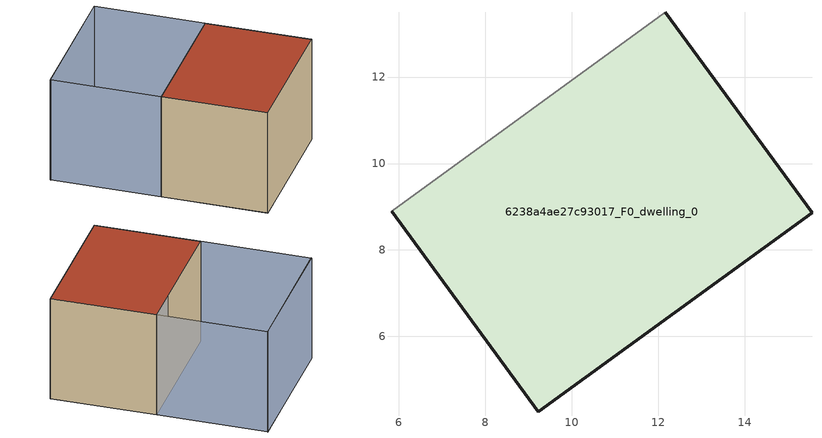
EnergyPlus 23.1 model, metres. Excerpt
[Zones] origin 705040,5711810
6238a4ae27c93017_F0_dwelling_0
 floor ground (EU_floor_Construction): 15.56,8.86 12.16,13.5 5.83,8.89 9.22,4.25 z0
 wall outside (EU_wall_Construction): 12.16,13.5 15.56,8.86 9.22,4.25 5.83,8.89 z0:6
 wall adiabatic (EU_wall_Construction): 5.83,8.89 12.16,13.5 z0:6
 roof outside (EU_roof_Construction): 12.16,13.5 15.56,8.86 9.22,4.25 5.83,8.89 z6
shading: 8.65,18.35 2.32,13.7 / 8.64,18.34 12.16,13.5 / 12.16,13.5 5.83,8.89 / 5.83,8.89 2.3,13.72 / 2.3,13.72 8.64,18.34 z0:6
[Building]
EU S2 Campaign: North Axis=0; Terrain=City; Solar Distribution=FullExterior
[Site:Location]
London: Latitude=51.5; Longitude=-0.5; Time Zone=0; Elevation=25
[SizingPeriod:WeatherFileDays]
AnnualSizingPeriod: Begin Month=1; Begin Day of Month=1; End Month=12; End Day of Month=31; Day of Week for Start Day=Monday; Use Weather File Daylight Saving Period=No; Use Weather File Rain and Snow Indicators=No
[MATERIAL]
EU_InternalMass_Material: Roughness=MediumRough; Thickness=0.1; Conductivity=1; Density=1800; Specific Heat=900; Thermal Absorptance=0.9; Solar Absorptance=0.7; Visible Absorptance=0.7
[MATERIAL:NOMASS] Roughness=MediumRough; Thermal Absorptance=0.9; Solar Absorptance=0.7; Visible Absorptance=0.7
Name | Thermal Resistance
EU_wall_NoMass | 0.735294
EU_roof_NoMass | 0.520833
EU_floor_NoMass | 1.81159
[CONSTRUCTION]
EU_wall_Construction: EU_wall_NoMass
EU_roof_Construction: EU_roof_NoMass
EU_floor_Construction: EU_floor_NoMass
EU_InternalMass_Construction: EU_InternalMass_Material
[ZONE]
6238a4ae27c93017_F0_dwelling_0: Type=1; Multiplier=1; Ceiling Height=autocalculate; Volume=270.218; Floor Area=autocalculate; Part of Total Floor Area=Yes
[INTERNALMASS]
6238a4ae27c93017_F0_dwelling_0_EU_InternalMass: Construction=EU_InternalMass_Construction; Zone or ZoneList=6238a4ae27c93017_F0_dwelling_0; Surface Area=45.0361
[OTHEREQUIPMENT]
EU_Step8_InternalGain_6238a4ae27c93017_F0_dwelling_0_f000: Fuel Type=Electricity; Zone or ZoneList or Space or SpaceList=6238a4ae27c93017_F0_dwelling_0; Schedule=EU_Step8_GainSchedule_6238a4ae27c93017_F0_dwelling_0_f000; Design Level Calculation Method=Watts/Area; Power per Zone Floor Area=1; Fraction Latent=0; Fraction Radiant=0; Fraction Lost=0; Carbon Dioxide Generation Rate=0; EndUse Subcategory=EU_Step8_InternalGains
[ZONEVENTILATION:DESIGNFLOWRATE]
EU_ConstantAir_6238a4ae27c93017_F0_dwelling_0: Zone or ZoneList or Space or SpaceList=6238a4ae27c93017_F0_dwelling_0; Schedule=EU_AlwaysOn; Design Flow Rate Calculation Method=AirChanges/Hour; Air Changes per Hour=0.48; Ventilation Type=Natural; Fan Pressure Rise=0; Fan Total Efficiency=1; Constant Term Coefficient=1; Temperature Term Coefficient=0; Velocity Term Coefficient=0; Velocity Squared Term Coefficient=0; Minimum Indoor Temperature=-100; Maximum Indoor Temperature=100; Delta Temperature=-100; Minimum Outdoor Temperature=-100; Maximum Outdoor Temperature=100; Maximum Wind Speed=40
[HVACTEMPLATE:THERMOSTAT]
EU_HeatOnly_6238a4ae27c93017_F0_dwelling_0: Constant Heating Setpoint=20; Constant Cooling Setpoint=50
[HVACTEMPLATE:ZONE:IDEALLOADSAIRSYSTEM]
6238a4ae27c93017_F0_dwelling_0: Template Thermostat=EU_HeatOnly_6238a4ae27c93017_F0_dwelling_0; System Availability Schedule=EU_AlwaysOn; Maximum Heating Supply Air Temperature=50; Minimum Cooling Supply Air Temperature=13; Maximum Heating Supply Air Humidity Ratio=0.0156; Minimum Cooling Supply Air Humidity Ratio=0.0077; Heating Limit=NoLimit; Cooling Limit=NoLimit; Heating Availability Schedule=EU_AlwaysOn; Cooling Availability Schedule=EU_CoolingOff; Dehumidification Control Type=ConstantSensibleHeatRatio; Cooling Sensible Heat Ratio=0.7; Dehumidification Setpoint=60; Humidification Control Type=None; Humidification Setpoint=30; Outdoor Air Method=None; Outdoor Air Flow Rate per Person=0.00944; Outdoor Air Flow Rate per Zone Floor Area=0; Outdoor Air Flow Rate per Zone=0; Demand Controlled Ventilation Type=None; Outdoor Air Economizer Type=NoEconomizer; Heat Recovery Type=None; Sensible Heat Recovery Effectiveness=0.7; Latent Heat Recovery Effectiveness=0.65
[SIZING:ZONE]
6238a4ae27c93017_F0_dwelling_0: Zone Cooling Design Supply Air Temperature Input Method=SupplyAirTemperature; Zone Cooling Design Supply Air Temperature=13; Zone Heating Design Supply Air Temperature Input Method=SupplyAirTemperature; Zone Heating Design Supply Air Temperature=50; Zone Cooling Design Supply Air Humidity Ratio=0.008; Zone Heating Design Supply Air Humidity Ratio=0.008; Cooling Design Air Flow Method=DesignDay; Cooling Design Air Flow Rate=0; Cooling Minimum Air Flow per Zone Floor Area=0.000762; Cooling Minimum Air Flow=0; Cooling Minimum Air Flow Fraction=0.2; Heating Design Air Flow Method=DesignDay; Heating Design Air Flow Rate=0; Heating Maximum Air Flow per Zone Floor Area=0.002032; Heating Maximum Air Flow=0.141576; Heating Maximum Air Flow Fraction=0.3; Account for Dedicated Outdoor Air System=No; Dedicated Outdoor Air System Control Strategy=NeutralSupplyAir; Dedicated Outdoor Air Low Setpoint Temperature for Design=autosize; Dedicated Outdoor Air High Setpoint Temperature for Design=autosize; Zone Load Sizing Method=Sensible Load Only No Latent Load; Zone Latent Cooling Design Supply Air Humidity Ratio Input Method=HumidityRatioDifference; Zone Cooling Design Supply Air Humidity Ratio Difference=0.005; Zone Latent Heating Design Supply Air Humidity Ratio Input Method=HumidityRatioDifference; Zone Humidification Design Supply Air Humidity Ratio Difference=0.005
[SCHEDULE:CONSTANT]
Name | Hourly Value
EU_AlwaysOn | 1
EU_CoolingOff | 0
[SCHEDULE:FILE]
EU_Step8_GainSchedule_6238a4ae27c93017_F0_dwelling_0_f000: File=../../schedules/6238a4ae27c93017/6238a4ae27c93017_F0_dwelling_0_f000_gain.csv; Column Number=1; Rows to Skip at Top=0; Number of Hours of Data=8760; Column Separator=Comma; Interpolate to Timestep=No; Minutes per Item=60; Adjust Schedule for Daylight Savings=Yes
